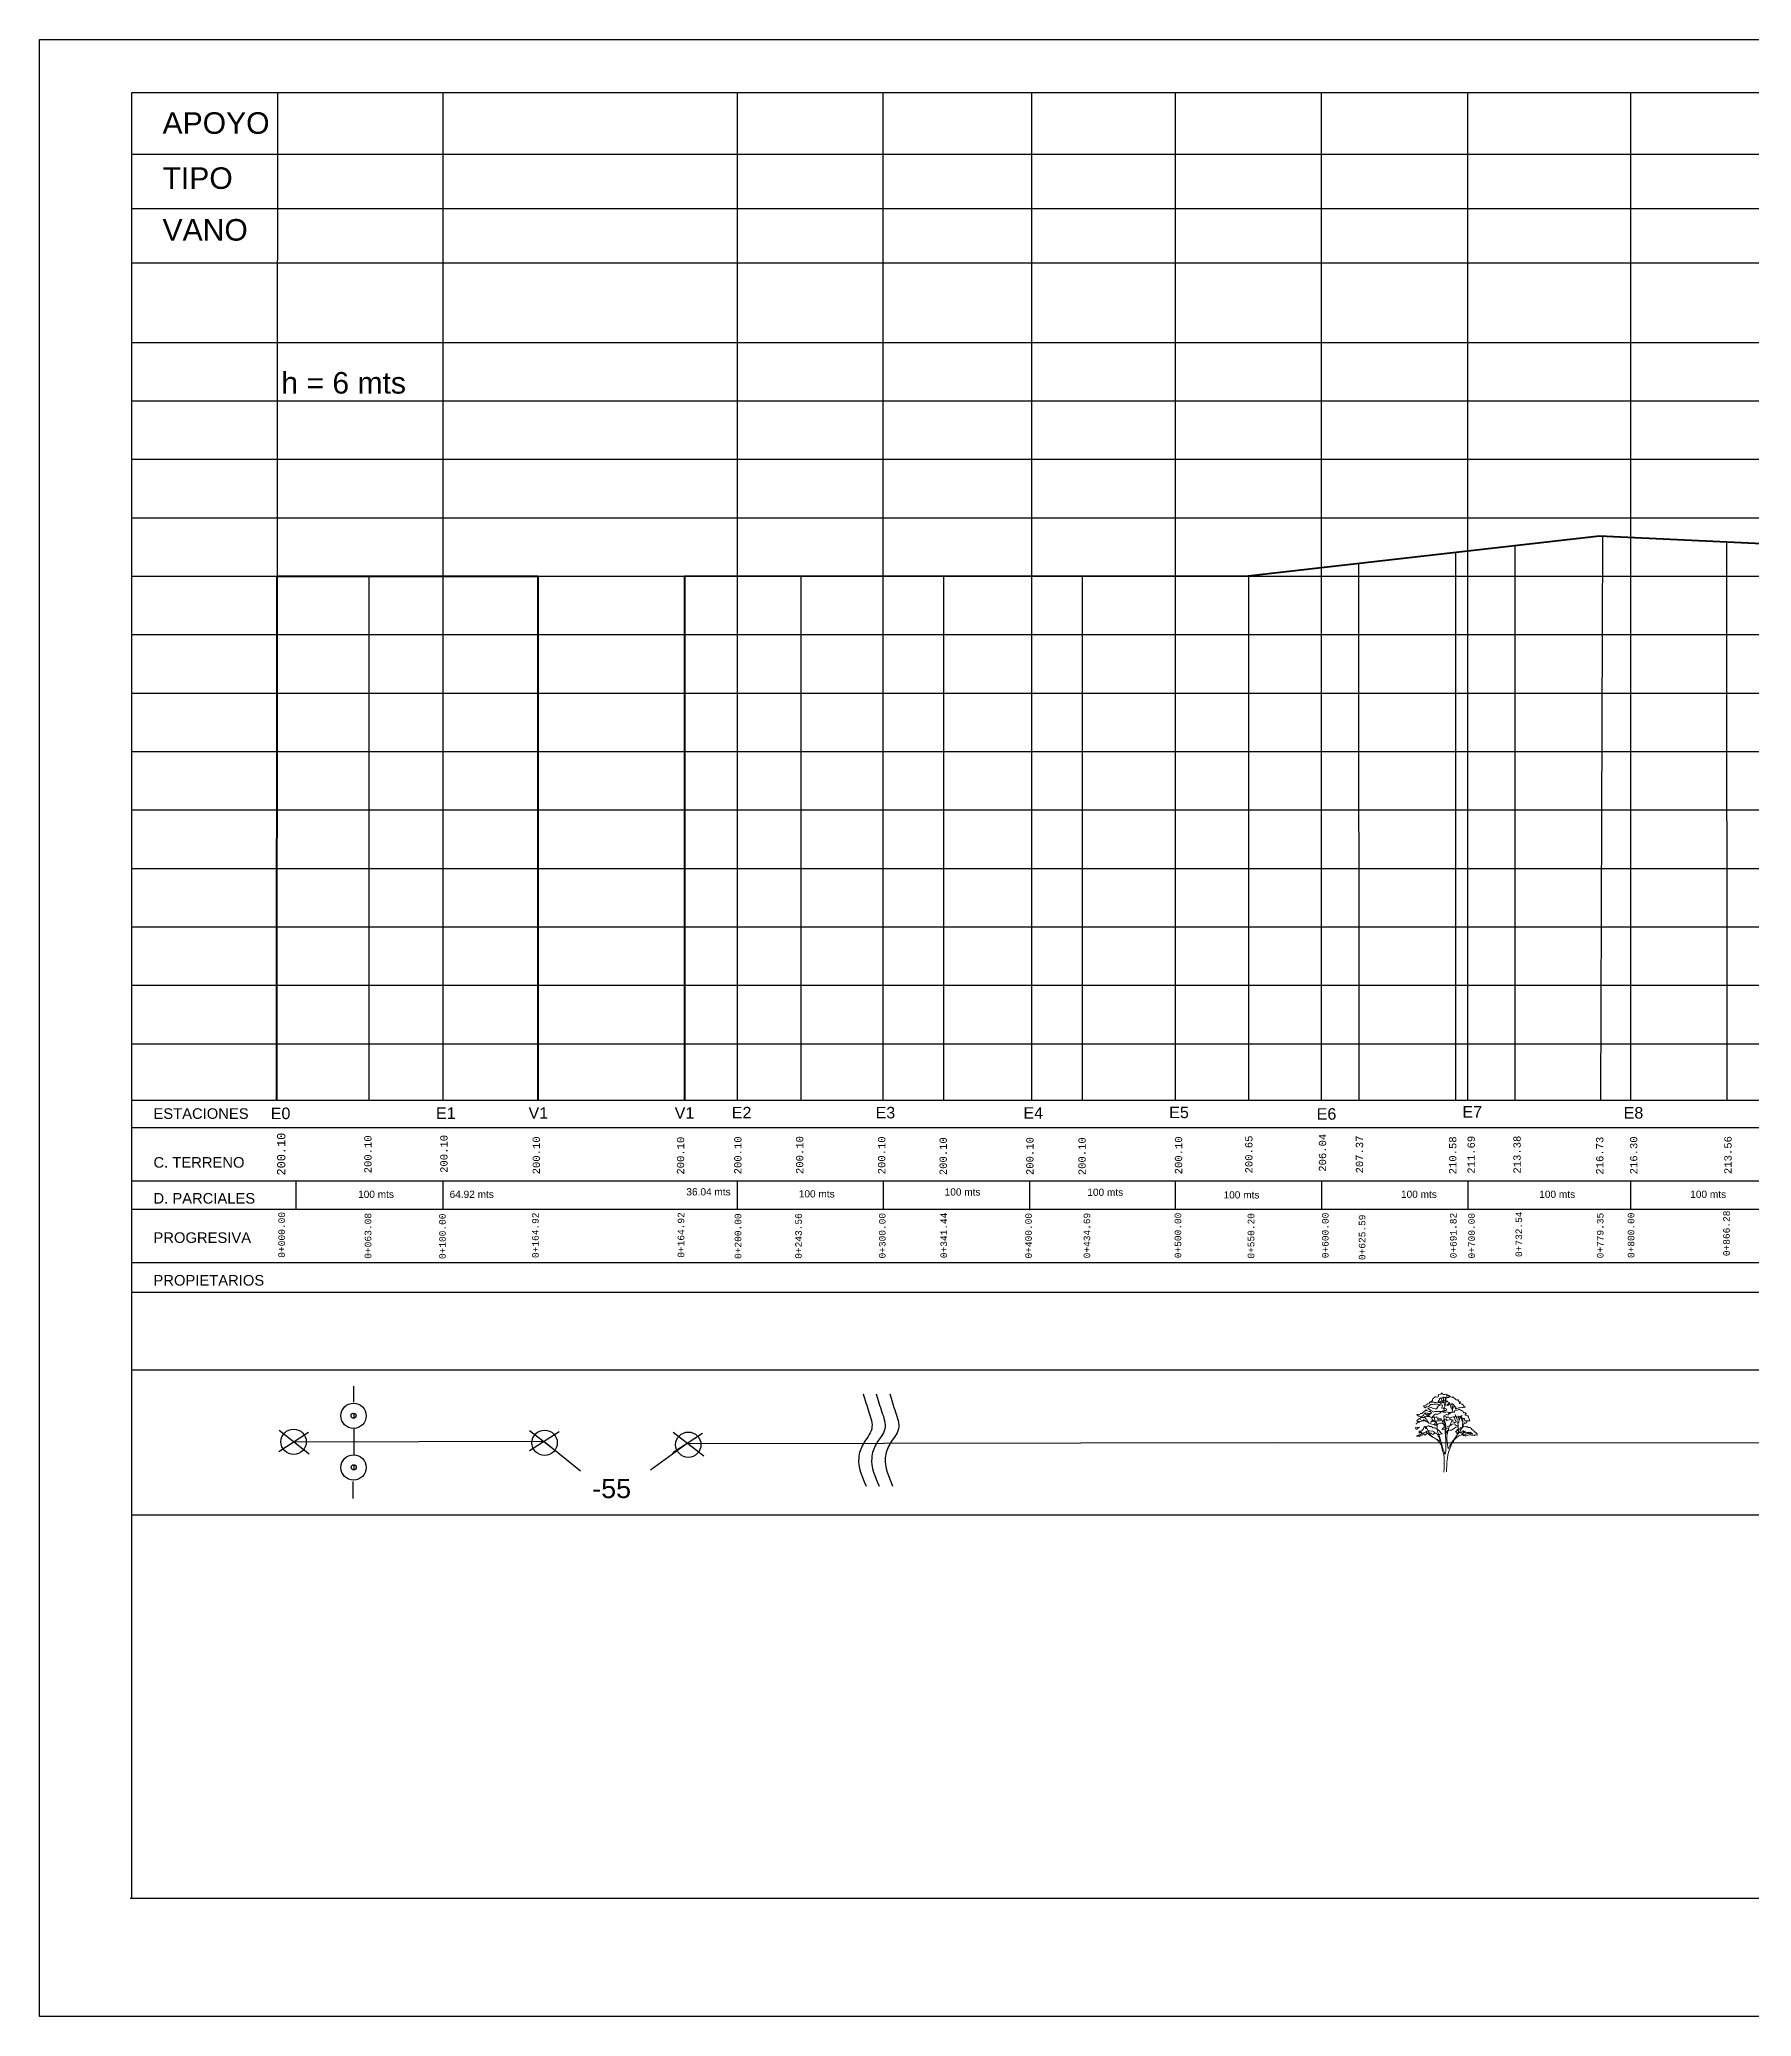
# Model space of a CAD drawing. Header units: millimetres. Extents: x 500 to 3325, y 257 to 1610.
# Drawn here: x 500 to 1671, y 257 to 1610 of the extents above; entities that cross this region are included whole.
import ezdxf
from ezdxf.enums import TextEntityAlignment as Align

# ---------------------------------------------------------------- set-up
doc = ezdxf.new("R2010")
doc.units = ezdxf.units.MM
doc.layers.add('a_VEG', color=82, linetype='Continuous', lineweight=0)
doc.layers.add('COMPLETO', color=251, linetype='Continuous')
doc.layers.add('Estacasdemaderaqueseborran', color=7, linetype='Continuous', true_color=0x000a0a)
doc.styles.add('MONOTXT4', font='monotxt4.shx')
doc.styles.get("Standard").update_dxf_attribs({"font": 'arial.ttf'})

# ---------------------------------------------------------------- blocks, each defined once
blk = doc.blocks.new('ca_arb_044')
at = {"layer": 'a_VEG'}
for points in [[(-105, 500), (-110, 505), (-113, 511), (-124, 512), (-140, 518), (-148, 519), (-152, 524), (-158, 518), (-165, 513), (-171, 508), (-177, 507), (-180, 500), (-185, 495), (-195, 494), (-198, 494), (-202, 490), (-215, 485), (-225, 485), (-228, 483), (-222, 478), (-218, 475), (-217, 472), (-207, 472), (-201, 468), (-196, 466), (-191, 463), (-188, 469), (-179, 475), (-174, 481), (-171, 484), (-168, 492), (-158, 498), (-153, 500), (-140, 497), (-126, 494), (-118, 493), (-111, 491), (-111, 495)], [(218, 433), (176, 431), (174, 451), (160, 453), (152, 458), (138, 471), (115, 464), (97, 473), (87, 461), (78, 467), (66, 463), (54, 459), (48, 453), (40, 462), (28, 463), (21, 459), (20, 466), (13, 466), (-1, 468), (-2, 475), (10, 479), (18, 482), (18, 485), (29, 483), (39, 484), (42, 489), (39, 496), (46, 492), (53, 498), (60, 502), (65, 502), (69, 507), (80, 506), (88, 507), (90, 517), (96, 519), (101, 523), (110, 523), (119, 526), (124, 531), (129, 530), (137, 524), (145, 521), (153, 521), (154, 514), (159, 510), (164, 509), (164, 502), (168, 501), (176, 503), (184, 495), (190, 493), (178, 485), (180, 481), (192, 477), (201, 475), (206, 465), (210, 456), (214, 450), (216, 441)], [(63, 353), (50, 354), (40, 352), (37, 358), (37, 367), (33, 371), (18, 366), (10, 362), (-6, 360), (-12, 360), (-19, 361), (-13, 365), (-7, 371), (-4, 378), (12, 380), (26, 383), (38, 386), (48, 391), (58, 392), (62, 394), (62, 402), (72, 404), (88, 407), (92, 407), (96, 399), (102, 392), (111, 391), (118, 390), (121, 386), (116, 381), (99, 378), (86, 368), (71, 360)], [(108, 323), (109, 333), (107, 339), (96, 339), (105, 345), (108, 355), (112, 355), (117, 349), (122, 354), (123, 362), (133, 363), (137, 369), (141, 377), (145, 372), (155, 376), (159, 377), (162, 383), (165, 385), (174, 383), (187, 384), (186, 382), (201, 381), (203, 375), (210, 377), (219, 375), (234, 368), (234, 360), (237, 358), (246, 357), (244, 355), (250, 353), (244, 349), (251, 347), (259, 344), (259, 338), (269, 336), (276, 334), (268, 332), (271, 328), (280, 323), (281, 314), (278, 312), (267, 315), (258, 309), (256, 312), (249, 311), (235, 309), (241, 324), (231, 323), (233, 331), (226, 331), (225, 334), (226, 336), (215, 334), (211, 338), (206, 335), (195, 334), (188, 337), (185, 332), (181, 327), (174, 334), (179, 344), (169, 341), (163, 347), (164, 352), (159, 342), (151, 339), (142, 337), (141, 333), (137, 331), (136, 334), (132, 332), (120, 333), (114, 329)]]:
    blk.add_lwpolyline(points, close=True, dxfattribs=at)
for points in [[(-84, 588), (-102, 589), (-113, 589), (-119, 589), (-125, 582), (-138, 575), (-148, 568), (-160, 563), (-172, 560), (-167, 552), (-161, 544), (-159, 541), (-153, 547), (-150, 550), (-142, 550), (-132, 550), (-126, 556), (-122, 562), (-110, 569), (-98, 571), (-82, 573), (-72, 573), (-54, 574), (-47, 570), (-40, 565), (-35, 561), (-48, 556), (-58, 542), (-62, 535), (-75, 534), (-90, 537), (-101, 539), (-103, 544), (-102, 549), (-136, 536), (-123, 527), (-111, 521), (-101, 515), (-95, 510), (-90, 507), (-77, 511), (-59, 511), (-44, 512), (-28, 512), (-16, 514), (-5, 516), (5, 519), (18, 520), (21, 524), (24, 530), (16, 534), (4, 538), (-3, 536), (-6, 537), (-6, 542), (-17, 538), (-14, 556), (-13, 564), (-23, 568), (-30, 568), (-43, 567)], [(28, 650), (22, 652), (18, 656), (16, 659), (7, 655), (0, 655), (-9, 657), (-16, 662), (-18, 668), (-27, 659), (-44, 655), (-50, 653), (-47, 650), (-47, 642), (-49, 636), (-57, 632), (-67, 635), (-72, 636), (-75, 636), (-76, 633), (-81, 630), (-89, 625), (-95, 618), (-98, 612), (-96, 610), (-97, 605), (-101, 602), (-106, 599), (-113, 592), (-100, 593), (-93, 591), (-85, 589), (-77, 587), (-70, 588), (-57, 589), (-49, 589), (-41, 593), (-46, 598), (-46, 603), (-37, 609), (-37, 614), (-37, 620), (-24, 623), (-14, 625), (-4, 631), (-2, 632), (3, 630), (7, 629), (12, 632), (14, 626), (18, 623), (15, 616), (20, 610), (11, 607), (2, 606), (-3, 598), (-12, 597), (-23, 598), (-28, 594), (-40, 590), (-48, 588), (-32, 585), (-28, 583), (-27, 580), (-15, 586), (-2, 588), (6, 590), (19, 595), (24, 600), (29, 592), (41, 587), (46, 587), (40, 578), (28, 568), (25, 564), (26, 562), (38, 564), (47, 572), (59, 576), (71, 575), (79, 570), (89, 559), (90, 556)], [(88, 457), (94, 439), (102, 435), (98, 432), (101, 428), (108, 425), (94, 419), (86, 418), (75, 423), (75, 433), (79, 438), (69, 441), (61, 441), (58, 447), (46, 442), (34, 438), (22, 438), (20, 434), (20, 443), (20, 449), (8, 443), (-5, 438), (-8, 436), (-7, 431), (-7, 417), (-9, 408), (-21, 412), (-34, 414), (-48, 408), (-57, 398), (-75, 401), (-79, 399), (-76, 413), (-64, 422), (-60, 431), (-53, 432), (-37, 433), (-29, 435), (-24, 438), (-23, 445), (-32, 451), (-46, 445), (-52, 444), (-52, 450), (-50, 458), (-54, 455), (-59, 458), (-60, 465), (-69, 463), (-78, 461), (-86, 463), (-94, 460), (-100, 458), (-98, 467), (-89, 474), (-79, 486), (-75, 488), (-64, 488), (-53, 490), (-36, 496), (-28, 504), (-22, 511), (-12, 511), (-8, 505), (0, 505), (17, 506), (23, 509), (30, 506), (38, 504), (45, 502), (54, 503)], [(-5, 597), (-19, 608), (-24, 618), (-28, 630)], [(8, 558), (0, 588), (-3, 611), (-7, 634)], [(-1, 510), (1, 538), (10, 563), (15, 584), (12, 607), (13, 631)], [(28, 650), (23, 643), (23, 635), (24, 631), (25, 624), (27, 629), (37, 630), (45, 631), (46, 635), (37, 643), (31, 651), (42, 646), (48, 642), (52, 640), (54, 635), (67, 633), (73, 633), (76, 635), (81, 627), (89, 623), (96, 619), (97, 615), (99, 610), (109, 609), (118, 609), (122, 610), (120, 606), (121, 601), (124, 598), (132, 594), (140, 592), (133, 585), (129, 580), (137, 578), (144, 575), (154, 572), (161, 567), (163, 561), (168, 556), (174, 552), (182, 548), (166, 545), (156, 546), (147, 547), (140, 546), (124, 542), (116, 539), (108, 537), (96, 533), (100, 543), (100, 551), (93, 551), (79, 550), (70, 550)], [(67, 529), (58, 544), (54, 563), (51, 573)], [(72, 530), (70, 547), (67, 575)], [(68, 505), (71, 525), (77, 551)], [(-243, 375), (-206, 379), (-221, 370), (-229, 361), (-235, 358), (-240, 371)], [(-117, 491), (-127, 480), (-143, 470), (-148, 465), (-153, 468), (-163, 467), (-173, 457), (-179, 460), (-189, 461), (-199, 458), (-207, 450), (-216, 448), (-218, 444), (-222, 440), (-228, 436), (-226, 428), (-217, 430), (-206, 428), (-207, 421), (-222, 420), (-226, 418), (-229, 409), (-238, 404)], [(-14, 323), (-29, 335), (-34, 341), (-37, 349), (-51, 355), (-58, 360), (-67, 362), (-70, 370), (-73, 372), (-83, 372), (-94, 374), (-99, 380), (-102, 385), (-118, 385), (-127, 389), (-133, 391), (-141, 387), (-151, 377), (-158, 384), (-162, 385), (-169, 377), (-173, 371), (-174, 366), (-177, 361), (-182, 357), (-188, 348), (-200, 344), (-206, 344), (-209, 342), (-210, 332), (-208, 327), (-203, 331), (-198, 337), (-194, 339), (-189, 338), (-193, 329), (-184, 327), (-178, 328), (-170, 328)], [(-171, 432), (-194, 427), (-203, 425)], [(-146, 424), (-174, 434), (-190, 439), (-202, 444)], [(-14, 323), (-29, 320), (-35, 317), (-39, 320), (-52, 317), (-58, 318), (-62, 327), (-77, 329), (-84, 328), (-88, 321), (-100, 318), (-106, 327), (-115, 327), (-131, 330), (-145, 325), (-154, 317), (-158, 311), (-169, 320), (-175, 323), (-168, 330), (-155, 338), (-142, 346), (-131, 347), (-121, 347), (-108, 345), (-100, 347), (-88, 342), (-86, 343), (-86, 339), (-76, 334)], [(-57, 388), (-84, 398), (-110, 406), (-134, 417), (-155, 429), (-174, 445)], [(-127, 414), (-145, 437), (-153, 449), (-168, 469)], [(-109, 462), (-134, 470), (-159, 493)], [(-143, 366), (-152, 368), (-159, 375)], [(0, 0), (1, 26), (1, 60), (3, 95), (2, 128), (-5, 155), (-14, 190), (-18, 210), (-25, 229), (-35, 246), (-54, 268), (-69, 279), (-92, 292), (-109, 302), (-129, 317), (-143, 329), (-153, 342)], [(-106, 301), (-116, 317), (-130, 339), (-138, 356), (-147, 376)], [(-73, 429), (-99, 444), (-106, 460), (-124, 473), (-138, 494)], [(-70, 424), (-91, 429), (-101, 436), (-103, 435), (-105, 428), (-115, 421), (-102, 423), (-92, 426)], [(-1, 465), (1, 440), (8, 410), (10, 389), (9, 365), (10, 336), (13, 302), (16, 266), (17, 228), (17, 199), (16, 176), (12, 160), (9, 151), (5, 157), (1, 173), (-9, 196), (-16, 222), (-23, 250), (-33, 279), (-38, 304), (-50, 324), (-55, 346), (-57, 370), (-58, 393), (-63, 414), (-76, 435), (-80, 459), (-88, 478)], [(10, 381), (-6, 410), (-12, 428), (-27, 453)], [(17, 333), (15, 349), (15, 368), (14, 384), (16, 393), (12, 410), (6, 426), (2, 440)], [(16, 321), (21, 334), (33, 351), (37, 362)], [(133, 341), (112, 313), (94, 290), (82, 273), (65, 250), (57, 235), (51, 221), (40, 204), (35, 199), (32, 213), (29, 230), (28, 254), (25, 275), (23, 299), (26, 318), (33, 340), (39, 363), (48, 390), (58, 411), (64, 432)], [(114, 438), (94, 485)], [(123, 328), (118, 427)], [(129, 439), (119, 476)], [(123, 412), (137, 465)], [(174, 417), (159, 385), (138, 349)], [(158, 418), (150, 438), (144, 457), (141, 466)], [(145, 453), (151, 481)], [(148, 312), (159, 325), (169, 334), (178, 344)], [(157, 383), (157, 403), (159, 419), (160, 436), (160, 452)], [(165, 330), (164, 340), (162, 350)], [(170, 410), (184, 413), (193, 424), (197, 431)], [(-182, 308), (-200, 305), (-207, 300), (-212, 303), (-219, 308), (-223, 304), (-229, 299), (-228, 307), (-218, 310), (-205, 313), (-201, 318), (-193, 321), (-184, 319), (-182, 317)], [(-53, 317), (-48, 303), (-41, 294), (-38, 283), (-36, 271), (-35, 263), (-36, 259), (-39, 262), (-50, 269), (-58, 275), (-69, 281), (-82, 288), (-109, 305)], [(21, 1), (22, 25), (24, 55), (25, 84), (29, 117), (33, 146), (42, 175), (51, 196), (57, 217), (67, 241), (80, 259), (89, 276), (106, 291), (127, 307), (143, 310), (167, 314), (187, 320), (205, 327), (217, 334)], [(173, 315), (166, 305), (161, 313), (160, 327), (157, 330), (150, 329), (142, 331), (139, 332)], [(173, 315), (180, 308), (182, 304), (189, 306), (203, 310), (211, 313), (226, 314)], [(194, 323), (214, 324), (227, 322), (234, 323)]]:
    blk.add_lwpolyline(points, dxfattribs=at)

msp = doc.modelspace()

# ---------------------------------------------------------------- linework, layer by layer
for p, q in [((499.6, 1610.2), (499.6, 1610.2)), ((562.7, 884.3), (1019, 884.3)), ((562.7, 884.3), (1079.6, 884.3)), ((1079.6, 884.3), (1293.6, 884.3)), ((1079.6, 884.3), (1346, 884.3)), ((1346, 884.3), (2243.8, 884.3)), ((1346, 884.3), (1825, 884.3)), ((562.7, 865.6), (1079.6, 865.6)), ((1079.6, 865.6), (1348.3, 865.6)), ((1346, 865.6), (2243.8, 865.6)), ((562.7, 829.1), (1079.6, 829.1)), ((674.8, 829.1), (674.8, 809.6)), ((775.5, 829.1), (775.5, 809.6)), ((976.8, 829.1), (976.8, 809.6)), ((1076.8, 829.1), (1076.8, 809.6)), ((1079.6, 829.1), (1346, 829.1)), ((1176.8, 828.5), (1176.8, 809)), ((1276.5, 829.1), (1276.5, 809.6)), ((1346, 829.1), (2243.8, 829.1)), ((1376.7, 829.2), (1376.7, 809.6)), ((1476.7, 829.2), (1476.7, 809.7)), ((1588.1, 829.1), (1588.1, 809.6)), ((562.7, 809.6), (1079.6, 809.6)), ((1079.6, 809.6), (1346, 809.6)), ((1346, 809.6), (2243.8, 809.6)), ((562.7, 773.1), (1079.6, 773.1)), ((1079.6, 773.1), (1346, 773.1)), ((1346, 773.1), (2243.8, 773.1)), ((562.7, 752.8), (1079.6, 752.8)), ((1079.6, 752.8), (1346, 752.8)), ((1346, 752.8), (2243.8, 752.8)), ((562.7, 699.7), (1079.6, 699.7)), ((1079.6, 699.7), (1346, 699.7)), ((1346, 699.7), (2243.8, 699.7)), ((714.4, 688.5), (714.4, 677.5)), ((714.6, 670), (714.6, 666.6)), ((683.6, 656.8), (663.3, 643.7)), ((663.4, 658.4), (684, 642.3)), ((674, 650.5), (844.5, 650.8)), ((714.6, 659.6), (714.5, 641.6)), ((834.7, 658.2), (850.4, 646.1)), ((855, 657.3), (834.7, 644.3)), ((844.5, 650.8), (869.6, 630.6)), ((953.2, 656.1), (932.9, 643)), ((933, 657), (954, 640.8)), ((942.7, 649.4), (1346.5, 650)), ((1346.5, 650), (2244.3, 649.5)), ((942.7, 649.4), (917.5, 631)), ((713.9, 623.2), (713.8, 611.6)), ((714.5, 634.7), (714.5, 631.2)), ((562.8, 600.5), (1079.8, 600.5)), ((1079.8, 600.5), (1346.2, 600.5)), ((1346.2, 600.5), (2588.3, 600.5)), ((2587.5, 337.8), (561.5, 337.8))]:
    msp.add_line(p, q)
msp.add_lwpolyline([(499.6, 1610.2), (2668.3, 1610.2), (2668.3, 257.2), (499.6, 257.2)], close=True)
for points in [[(562.7, 337.8), (562.7, 1574), (1079.6, 1574)], [(1079.6, 1574), (1346, 1574)], [(1346, 1574), (2243.8, 1574)]]:
    msp.add_lwpolyline(points)
for centre, radius in [((714.4, 668.3), 8.66), ((714.4, 668.3), 1.75), ((673.4, 650.5), 8.66), ((845.1, 649.8), 8.66), ((943.4, 648.5), 8.66), ((714.4, 632.9), 8.66), ((714.5, 633), 1.75)]:
    msp.add_circle(centre, radius)
at = {"color": 5}
for points in [[(1063, 683.3), (1067, 670.8), (1068.9, 659.4), (1063, 648.9), (1060, 639.5), (1065, 620.1)], [(1071.9, 683.3), (1075.9, 670.8), (1077.9, 659.4), (1071.9, 648.9), (1068.9, 639.5), (1073.9, 620.1)], [(1081.2, 683.3), (1085.2, 670.8), (1087.2, 659.4), (1081.2, 648.9), (1078.2, 639.5), (1083.2, 620.1)]]:
    msp.add_spline(points, degree=3, dxfattribs=at)
at = {"layer": 'a_VEG', "color": 18, "linetype": 'ByBlock', "lineweight": 60, "true_color": 0x000000}
for p, q in [((662, 1242.9), (661.7, 884.3)), ((840.4, 1242.9), (840.4, 884.3)), ((940.8, 1242.9), (1326.4, 1243.1)), ((940.8, 1242.9), (940.8, 884.3))]:
    msp.add_line(p, q, dxfattribs=at)
at = {"layer": 'a_VEG', "color": 18, "linetype": 'ByBlock', "lineweight": 60, "true_color": 0x000000, "flags": 128}
msp.add_lwpolyline([(1326.4, 1243.1), (1566.8, 1270.5), (1746, 1262), (1902, 1271.8), (2073.2, 1278.2), (2146.8, 1275.8), (2343, 1242.7)], dxfattribs=at)
at = {"layer": 'a_VEG', "color": 18, "linetype": 'ByBlock', "lineweight": 50, "true_color": 0x000000, "flags": 128}
msp.add_lwpolyline([(662, 1242.9), (840.4, 1242.9)], dxfattribs=at)
at = {"layer": 'COMPLETO'}
for p, q in [((662.3, 1574), (661.7, 884.3)), ((775.5, 1574), (775.5, 884.3)), ((976.8, 1574), (976.8, 884.3)), ((1076.5, 1574.2), (1076.5, 884.4)), ((1178.1, 1574.3), (1178.1, 884.6)), ((1276.5, 1573.9), (1276.5, 884.2)), ((1376.5, 1573.9), (1376.5, 884.2)), ((1476.5, 1573.9), (1476.5, 884.2)), ((1588.1, 1574), (1588.1, 884.3)), ((562.7, 1531.7), (1079.6, 1531.7)), ((1079.6, 1531.7), (1346, 1531.7)), ((1346, 1531.7), (2243.8, 1531.7)), ((562.7, 1494.6), (1079.6, 1494.6)), ((1079.6, 1494.6), (1346, 1494.6)), ((1346, 1494.6), (2243.8, 1494.6)), ((562.7, 1457.5), (1079.6, 1457.5)), ((1079.6, 1457.5), (1346, 1457.5)), ((1346, 1457.5), (2243.8, 1457.5)), ((562.7, 1402.9), (1079.6, 1402.9)), ((1079.6, 1402.9), (1346, 1402.9)), ((1346, 1402.9), (2243.8, 1402.9)), ((563.1, 1362.9), (1079.6, 1362.9)), ((1079.6, 1362.9), (1346, 1362.9)), ((1346, 1362.9), (2243.8, 1362.9)), ((562.7, 1322.9), (1079.6, 1322.9)), ((1079.6, 1322.9), (1346, 1322.9)), ((1346, 1322.9), (2247.1, 1322.9)), ((562.7, 1282.9), (1079.6, 1282.9)), ((1079.6, 1282.9), (1346, 1282.9)), ((1346, 1282.9), (2243.8, 1282.9)), ((562.7, 1242.9), (1079.6, 1242.9)), ((1079.6, 1242.9), (1346, 1242.9)), ((1346, 1242.9), (2247.1, 1242.9)), ((562.7, 1202.9), (1079.6, 1202.9)), ((1079.6, 1202.9), (1346, 1202.9)), ((1346, 1202.9), (2247.1, 1202.9)), ((562.7, 1162.9), (1079.6, 1162.9)), ((1079.6, 1162.9), (1346, 1162.9)), ((1346, 1162.9), (2243.8, 1162.9)), ((562.7, 1122.9), (1079.6, 1122.9)), ((1079.6, 1122.9), (1346, 1122.9)), ((1346, 1122.9), (2243.8, 1122.9)), ((562.7, 1082.9), (1079.6, 1082.9)), ((1079.6, 1082.9), (1346, 1082.9)), ((1346, 1082.9), (2243.8, 1082.9)), ((562.7, 1042.9), (1079.6, 1042.9)), ((1079.6, 1042.9), (1346, 1042.9)), ((1346, 1042.9), (2243.8, 1042.9)), ((562.2, 1002.9), (1079.6, 1002.9)), ((1079.6, 1002.9), (1346, 1002.9)), ((1346, 1002.9), (2243.8, 1002.9)), ((562.7, 963.1), (1079.6, 963.1)), ((1079.6, 963.1), (1346, 963.1)), ((1346, 963.1), (2243.8, 963.1)), ((562.7, 922.9), (1079.6, 922.9)), ((1079.6, 922.9), (1346, 922.9)), ((1346, 922.9), (2243.8, 922.9))]:
    msp.add_line(p, q, dxfattribs=at)
at = {"layer": 'Estacasdemaderaqueseborran'}
for p, q in [((1468.2, 1259.2), (1468.3, 884.3)), ((1508.9, 1263.9), (1509, 884.3)), ((1568.8, 1270.4), (1567.4, 884.3)), ((1653.8, 1266.4), (1654, 884.3)), ((1401.9, 1251.7), (1402.1, 884.3)), ((724.8, 1242.9), (724.8, 884.3)), ((1020.4, 1242.9), (1020.4, 884.3)), ((1118, 1242.9), (1118, 884.3)), ((1212.8, 1242.9), (1212.8, 884.3)), ((1326.7, 1242.9), (1326.7, 884.3))]:
    msp.add_line(p, q, dxfattribs=at)

# ---------------------------------------------------------------- block references
at = {"xscale": 0.08100086161195408, "yscale": 0.08100086161195408, "zscale": 0.08100086161195408}
msp.add_blockref('ca_arb_044', (1460.4, 629.8), dxfattribs=at)

# ---------------------------------------------------------------- texts
for s, height, p in [('APOYO', 14.74, (583.7, 1545.7)), ('TIPO', 14.74, (583.7, 1508)), ('VANO', 14.74, (583.7, 1472.6)), ('h = 6 mts', 14.74, (665, 1367.9)), ('ESTACIONES', 7.23, (577.5, 871.5)), ('C. TERRENO', 7.23, (577.5, 838.1)), ('D. PARCIALES', 7.229, (577.5, 813.5)), ('100 mts', 4.94, (717.5, 817.4)), ('64.92 mts', 4.94, (780.1, 817.4)), ('36.04 mts', 4.94, (942.1, 819.1)), ('100 mts', 4.94, (1019, 817.7)), ('100 mts', 4.94, (1118.8, 819)), ('100 mts', 4.94, (1216.4, 818.8)), ('100 mts', 4.94, (1309.6, 817)), ('100 mts', 4.94, (1431, 817.4)), ('100 mts', 4.94, (1525.6, 817.4)), ('100 mts', 4.94, (1628.9, 817.4)), ('PROGRESIVA', 7.23, (577.5, 786.6)), ('PROPIETARIOS', 7.229, (577.5, 757.4))]:
    msp.add_text(s, height=height).set_placement(p)
at = {"style": 'MONOTXT4'}
for s, height, p in [('200.10', 5.63, (664.9, 862)), ('200.10', 5, (724.2, 860.2)), ('200.10', 5, (776.2, 860.5)), ('200.10', 5, (839.4, 859.5)), ('200.10', 5, (938.1, 859.3)), ('200.10', 5, (977.3, 859.5)), ('200.10', 5, (1019.6, 859.7)), ('200.10', 5, (1075.7, 859.5)), ('200.10', 5, (1117.8, 858.9)), ('200.10', 5, (1177.1, 859)), ('200.10', 5, (1212.8, 858.9)), ('200.10', 5, (1278.8, 859.5)), ('200.65', 5, (1326.9, 860.1)), ('206.04', 5, (1377.3, 861.3)), ('207.37', 5, (1402.6, 860.1)), ('210.58', 5, (1466.4, 859.5)), ('211.69', 5, (1479, 859.9)), ('213.38', 5, (1510.4, 860)), ('216.73', 5, (1567, 859.3)), ('216.30', 5, (1590.2, 859.5)), ('213.56', 5, (1654.7, 859.7)), ('0+000.00', 4.53, (665.2, 807.8)), ('0+063.08', 4.53, (724.3, 807.1)), ('0+100.00', 4.5, (775.2, 806.7)), ('0+164.92', 4.5, (838.8, 807.4)), ('0+164.92', 4.5, (938.4, 807.6)), ('0+200.00', 4.5, (977.4, 806.8)), ('0+243.56', 4.5, (1018.8, 806.9)), ('0+300.00', 4.5, (1076.1, 807.1)), ('0+341.44', 4.5, (1118.2, 807.3)), ('0+400.00', 4.5, (1176.2, 807.1)), ('0+434.69', 4.5, (1216.1, 807.2)), ('0+500.00', 4.5, (1278.4, 807.3)), ('0+550.20', 4.5, (1328.4, 807)), ('0+600.00', 4.5, (1379.2, 807.3)), ('0+625.59', 4.5, (1404.4, 806)), ('0+691.82', 4.5, (1466.8, 807.2)), ('0+700.00', 4.5, (1479.3, 807.1)), ('0+732.54', 4.5, (1511.6, 808.1)), ('0+779.35', 4.5, (1567.3, 807.2)), ('0+800.00', 4.5, (1588.4, 807.4)), ('0+866.28', 4.5, (1653.7, 808.7))]:
    msp.add_text(s, height=height, rotation=90, dxfattribs=at).set_placement(p, align=Align.MIDDLE_RIGHT)
at = {"attachment_point": 1}
for s, insert, char_height in [('V1', (834.1, 879.5), 7.89), ('V1', (934.1, 879.5), 7.89), ('E2', (973.1, 879.7), 7.89), ('E3', (1071.5, 879.7), 7.89), ('E5', (1272.4, 879.9), 7.89), ('E7', (1473, 880.2), 7.89), ('E8', (1583.3, 879.6), 7.89), ('E0', (657.7, 879.2), 7.89), ('E1', (770.8, 879.4), 7.89), ('E4', (1172.7, 879.5), 7.89), ('E6', (1373.3, 878.8), 7.89), ('-55', (877.7, 625.1), 13.15)]:
    msp.add_mtext(s, dxfattribs=dict(at, insert=insert, char_height=char_height))

doc.saveas('drawing.dxf')
